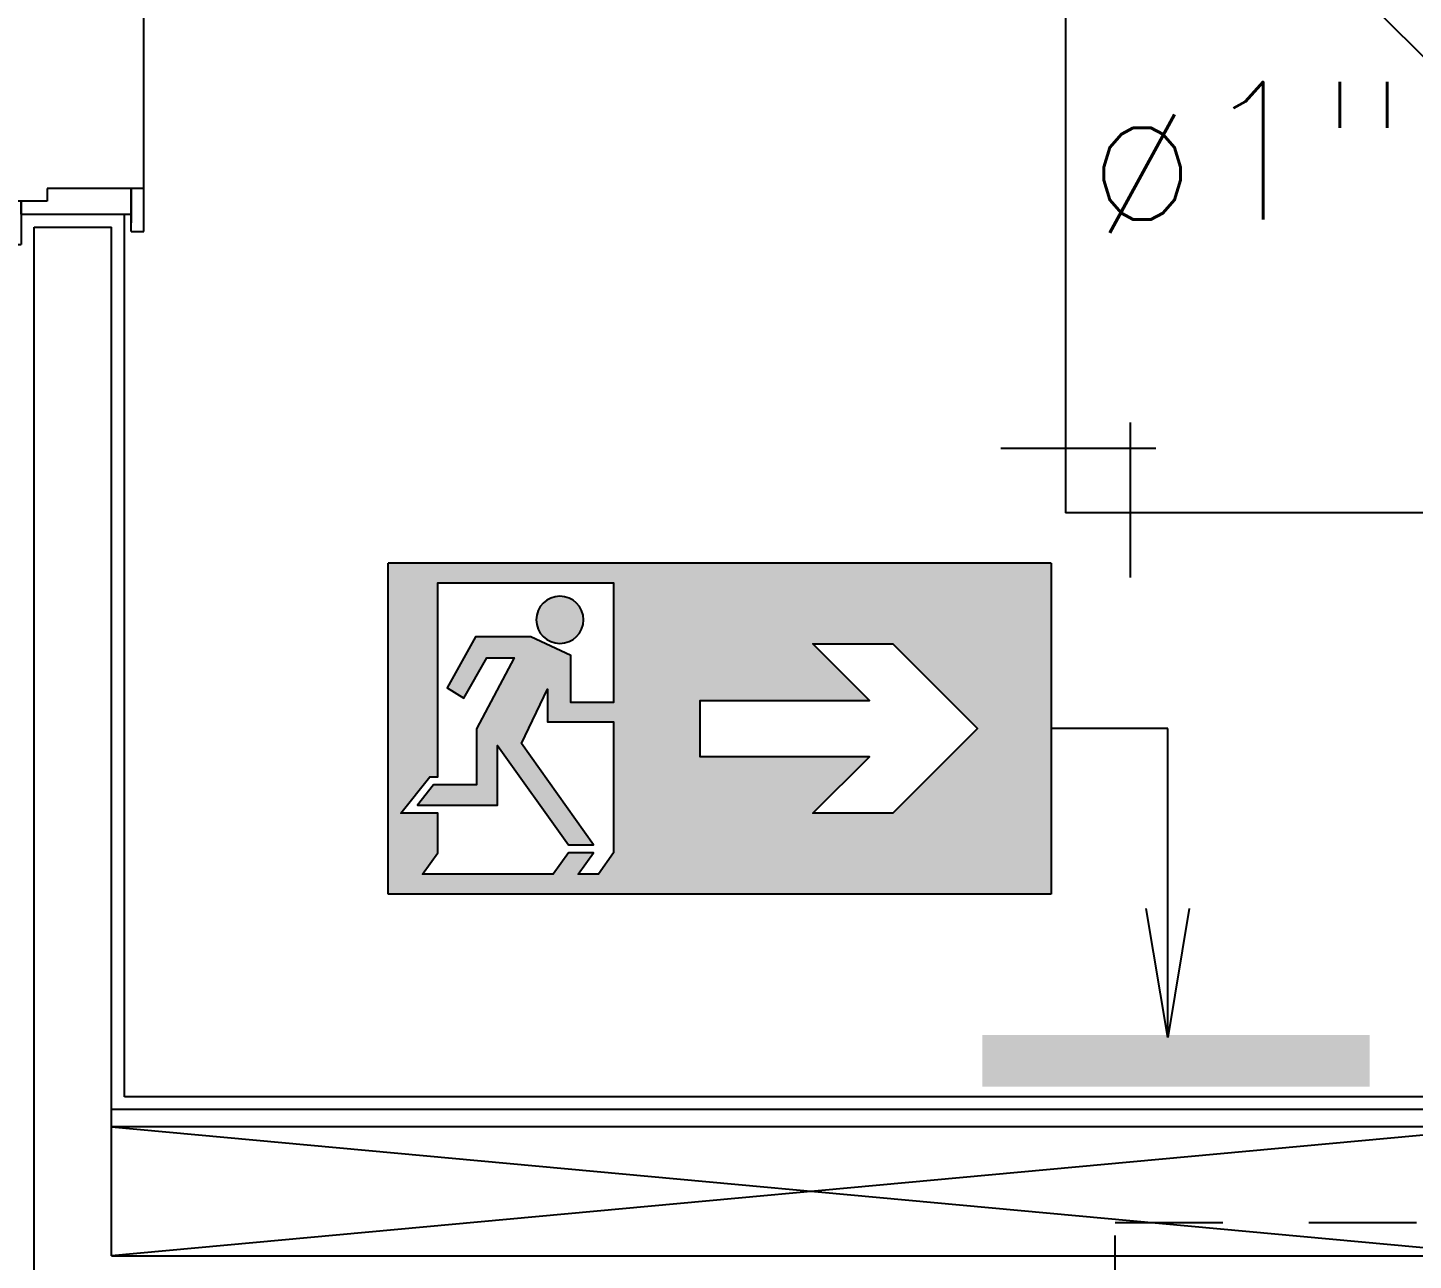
# Model space of a CAD drawing. Header units: millimetres. Extents: x 188.6 to 263.2, y 40.1 to 120.1.
# Drawn here: x 197.274 to 198.883, y 86.335 to 87.767 of the extents above; entities that cross this region are included whole.
import ezdxf

# ---------------------------------------------------------------- set-up
doc = ezdxf.new("R2010")
doc.units = ezdxf.units.MM
for name, pattern in [('CENTER2', [1.125, 0.75, -0.125, 0.125, -0.125]), ('HIDDEN2', [0.1875, 0.125, -0.0625]), ('XREF-TIPO$0$HIDDEN2', [0.1875, 0.125, -0.0625])]:
    doc.linetypes.add(name, pattern=pattern)
for name, color, linetype in [('ARQ', 8, 'Continuous'), ('ESTR-VIGAS', 11, 'HIDDEN2'), ('ESTRUTURA', 7, 'Continuous'), ('GAS-TUBO-PISO', 6, 'CENTER2'), ('INC-SINALIZAÇÃO', 88, 'Continuous'), ('INC-TEXTO', 7, 'Continuous'), ('MUDANÇAS UTP', 10, 'Continuous'), ('SPK-CONEXAO', 10, 'Continuous'), ('SPK-TEXTO', 7, 'Continuous'), ('SPK-TUBO-TETO', 12, 'Continuous')]:
    doc.layers.add(name, color=color, linetype=linetype)
doc.styles.add('60-100', font='romans.shx', dxfattribs={"height": 0.16})
doc.styles.add('60-75', font='romans.shx', dxfattribs={"height": 0.12})
doc.dimstyles.new('SETAS75', dxfattribs={"dimtxt": 0.16, "dimasz": 0.15, "dimexe": 0.15, "dimexo": 0, "dimgap": 0.1, "dimtad": 1, "dimzin": 10, "dimdsep": 46, "dimtxsty": '60-100', "dimblk1": 'OPEN', "dimblk2": 'OPEN', "dimsah": 1, "dimcen": 0, "dimclrd": 244, "dimclre": 244, "dimclrt": 7, "dimadec": 0, "dimazin": 0, "dimtfac": 1, "dimtix": 1, "dimtmove": 2, "dimatfit": 3, "dimldrblk": 'OPEN', "dimfxl": 0.15, "dimtolj": 1, "dimtzin": 6, "dimarcsym": 0})

# ---------------------------------------------------------------- blocks, each defined once
blk = doc.blocks.new('COBERTURA_29-09-2016')
at = {"layer": 'ESTR-VIGAS'}
blk.add_line((-8.14, -0.14), (-8.14, 0), dxfattribs=at)
blk.add_lwpolyline([(-8.14, 0), (-6.7, 0)], dxfattribs=at)
blk = doc.blocks.new('XREF-TIPO$0$A$C0189091C')
at = {"color": 0}
for p, q in [((0.05, 0.1425), (0.05, 0.9425)), ((0.05, 0.9425), (0.08, 0.9425)), ((0.08, 0.9425), (0.05, 0.9425)), ((0.05, 0.9425), (0.05, 0.1425)), ((0.08, 0.9425), (0.08, 0.1425)), ((0.08, 0.1425), (0.08, 0.9425)), ((0, 0.1575), (0.05, 0.1575)), ((0, 0.1425), (0, 0.1575)), ((0.85, 0.1575), (0.9, 0.1575)), ((0.85, 0.1425), (0.85, 0.1575)), ((0.9, 0.1575), (0.9, 0.1425)), ((0.05, 0.1425), (0, 0.1425)), ((0, 0.1425), (0.05, 0.1425)), ((0.035, 0.015), (0.035, 0.1425)), ((0.08, 0.1425), (0.05, 0.1425)), ((0.05, 0.1425), (0.08, 0.1425)), ((0.05, 0.1425), (0.05, 0.1125)), ((0.865, 0.1425), (0.85, 0.1425)), ((0.85, 0.1125), (0.85, 0.1425)), ((0.85, 0.1425), (0.9, 0.1425)), ((0.865, 0.1425), (0.865, 0.015)), ((0.05, 0.1125), (0.065, 0.1125)), ((0.065, 0.1125), (0.065, 0.015)), ((0.835, 0.1125), (0.85, 0.1125)), ((0.835, 0.015), (0.835, 0.1125)), ((0.015, 0), (0.015, 0.015)), ((0.065, 0.015), (0.015, 0.015)), ((0.065, 0), (0.015, 0)), ((0.035, 0.015), (0.065, 0.015)), ((0.065, 0.015), (0.065, 0)), ((0.835, 0), (0.835, 0.015)), ((0.835, 0.015), (0.875, 0.015)), ((0.885, 0.015), (0.835, 0.015)), ((0.885, 0), (0.835, 0)), ((0.885, 0.015), (0.885, 0))]:
    blk.add_line(p, q, dxfattribs=at)
at = {"color": 0, "linetype": 'XREF-TIPO$0$HIDDEN2', "lineweight": 13}
blk.add_arc((0.05, 0.1425), 0.8, 360, 90, dxfattribs=at)
blk = doc.blocks.new('A$C0BE265FA')
at = {"layer": 'ARQ'}
for p, q in [((-13.9125, -0.3448), (-13.9125, 0.4552)), ((-13.935, -1.37), (-13.935, -0.3448)), ((-14.04, -2.6149), (-14.04, -0.3598)), ((-13.95, -1.555), (-13.95, -0.3598)), ((-12.2853, -1.37), (-13.935, -1.37)), ((-12.3003, -1.385), (-13.95, -1.385)), ((-12.3203, -1.405), (-13.95, -1.405)), ((-12.3203, -1.405), (-13.95, -1.555)), ((-13.95, -1.405), (-12.3203, -1.5549)), ((-13.95, -1.555), (-10.25, -1.555))]:
    blk.add_line(p, q, dxfattribs=at)
at = {"layer": 'ARQ', "lineweight": 25}
blk.add_line((-14.04, -0.3598), (-13.95, -0.3598), dxfattribs=at)
at = {"layer": 'MUDANÇAS UTP'}
for p, q in [((-13.25, -1.37), (-13.935, -1.37)), ((-13.265, -1.385), (-13.95, -1.385)), ((-13.285, -1.405), (-13.95, -1.405))]:
    blk.add_line(p, q, dxfattribs=at)
at = {"layer": 'ARQ', "extrusion": (0, 0, -1), "zscale": -1, "rotation": 270}
blk.add_blockref('XREF-TIPO$0$A$C0189091C', (13.9125, 0.5202), dxfattribs=at)
blk = doc.blocks.new('J')
for p, q in [((-0.1, -0.1), (-0.1, 0.14)), ((-0.14, 0.1), (0.1, 0.1))]:
    blk.add_line(p, q)
blk = doc.blocks.new('seta lat 1-100')
at = {"layer": 'INC-SINALIZAÇÃO'}
h = blk.add_hatch(color=119, dxfattribs=at)
h.dxf.hatch_style = 1
h.paths.add_polyline_path([(0, 0.1997), (-0.8, 0.1997), (-0.8, -0.1997), (0, -0.1997)])
h.paths.add_polyline_path([(-0.6091, 0.1021), (-0.5127, 0.1021), (-0.5808, 0.034), (-0.3767, 0.034), (-0.3767, -0.0341), (-0.5808, -0.0341), (-0.5127, -0.1022), (-0.6091, -0.1022), (-0.7112, 0)], flags=16)
h.paths.add_polyline_path([(-0.2721, 0.1757), (-0.0599, 0.1757), (-0.0599, -0.0584), (-0.0502, -0.0584), (-0.0154, -0.1022), (-0.0599, -0.1022), (-0.0599, -0.1499), (-0.0416, -0.1757), (-0.1992, -0.1757), (-0.2176, -0.1499), (-0.2478, -0.1499), (-0.2295, -0.1757), (-0.2538, -0.1757), (-0.2721, -0.1499), (-0.2721, 0.0082), (-0.1922, 0.0082), (-0.1922, 0.0475), (-0.1608, -0.0179), (-0.2478, -0.1403), (-0.2176, -0.1403), (-0.1322, -0.0203), (-0.1322, -0.0926), (-0.0353, -0.0926), (-0.0548, -0.068), (-0.1068, -0.068), (-0.1068, -0.0002), (-0.1522, 0.0852), (-0.1191, 0.0852), (-0.0914, 0.0367), (-0.0714, 0.049), (-0.1053, 0.1106), (-0.1722, 0.1106), (-0.2206, 0.0882), (-0.2206, 0.0313), (-0.2721, 0.0313)], flags=16)
h.paths.add_polyline_path([(-0.1788, 0.1312, -1), (-0.2358, 0.1312, -1)], flags=0)
h = blk.add_hatch(color=119, dxfattribs=at)
h.dxf.hatch_style = 1
h.paths.add_polyline_path([(-0.1788, 0.1312, 1), (-0.2358, 0.1312, 1)])
at = {"layer": 'INC-SINALIZAÇÃO', "color": 119}
for p, q in [((-0.8, 0.1997), (0, 0.1997)), ((-0.8, 0.1997), (-0.8, -0.1997)), ((0, -0.1997), (0, 0.1997)), ((-0.8, -0.1997), (0, -0.1997))]:
    blk.add_line(p, q, dxfattribs=at)
for points in [[(-0.1608, -0.0179), (-0.1922, 0.0475), (-0.1922, 0.0082), (-0.2721, 0.0082), (-0.2721, -0.1499), (-0.2538, -0.1757), (-0.2295, -0.1757), (-0.2478, -0.1499), (-0.2176, -0.1499), (-0.1992, -0.1757), (-0.0416, -0.1757), (-0.0599, -0.1499), (-0.0599, -0.1022), (-0.0154, -0.1022), (-0.0502, -0.0584), (-0.0599, -0.0584), (-0.0599, 0.1757), (-0.2721, 0.1757), (-0.2721, 0.0313), (-0.2206, 0.0313), (-0.2206, 0.0882), (-0.1722, 0.1106), (-0.1053, 0.1106), (-0.0714, 0.049), (-0.0914, 0.0367), (-0.1191, 0.0852), (-0.1522, 0.0852), (-0.1068, -0.0002), (-0.1068, -0.068), (-0.0548, -0.068), (-0.0353, -0.0926), (-0.1322, -0.0926), (-0.1322, -0.0203), (-0.2176, -0.1403), (-0.2478, -0.1403)], [(-0.0353, -0.0926), (-0.1322, -0.0926), (-0.1322, -0.0203), (-0.2176, -0.1403), (-0.2478, -0.1403), (-0.1608, -0.0179), (-0.1922, 0.0475), (-0.1922, 0.0082), (-0.2721, 0.0082), (-0.2721, -0.1499), (-0.2538, -0.1757), (-0.2295, -0.1757), (-0.2478, -0.1499), (-0.2176, -0.1499), (-0.1992, -0.1757), (-0.0416, -0.1757), (-0.0599, -0.1499), (-0.0599, -0.1022), (-0.0154, -0.1022), (-0.0502, -0.0584), (-0.0599, -0.0584), (-0.0599, 0.1757), (-0.2721, 0.1757), (-0.2721, 0.0313), (-0.2206, 0.0313), (-0.2206, 0.0882), (-0.1722, 0.1106), (-0.1053, 0.1106), (-0.0714, 0.049), (-0.0914, 0.0367), (-0.1191, 0.0852), (-0.1522, 0.0852), (-0.1068, -0.0002), (-0.1068, -0.068), (-0.0548, -0.068)], [(-0.5127, 0.1021), (-0.6091, 0.1021), (-0.7112, 0), (-0.6091, -0.1022), (-0.5127, -0.1022), (-0.5808, -0.0341), (-0.3767, -0.0341), (-0.3767, 0.034), (-0.5808, 0.034)], [(-0.3767, 0.034), (-0.5808, 0.034), (-0.5127, 0.1021), (-0.6091, 0.1021), (-0.7112, 0), (-0.6091, -0.1022), (-0.5127, -0.1022), (-0.5808, -0.0341), (-0.3767, -0.0341)]]:
    blk.add_lwpolyline(points, close=True, dxfattribs=at)
blk.add_lwpolyline([(-0.2358, 0.1312, -1), (-0.1788, 0.1312, -1)], format="xyb", close=True, dxfattribs=at)
blk.add_circle((-0.2073, 0.1312), 0.0285, dxfattribs=at)
blk = doc.blocks.new('_OPEN')
at = {"color": 0, "linetype": 'ByBlock'}
for p, q in [((-1, 0.167), (0, 0)), ((0, 0), (-1, -0.167)), ((0, 0), (-1, 0))]:
    blk.add_line(p, q, dxfattribs=at)
blk = doc.blocks.new('A$C0ECE51B6')
at = {"layer": 'INC-SINALIZAÇÃO', "color": 119}
blk.add_solid([(0.225, 0.06), (0.225, 0), (-0.225, 0.06), (-0.225, 0)], dxfattribs=at)

msp = doc.modelspace()

# ---------------------------------------------------------------- block references
at = {"layer": 'ESTRUTURA'}
msp.add_blockref('COBERTURA_29-09-2016', (206.677, 86.3784), dxfattribs=at)

# ---------------------------------------------------------------- next in the draw order: block references
at = {"layer": 'ARQ'}
msp.add_blockref('A$C0BE265FA', (211.3213, 87.8947), dxfattribs=at)

# ---------------------------------------------------------------- next in the draw order: linework, layer by layer
at = {"layer": 'GAS-TUBO-PISO'}
msp.add_line((198.9947, 87.6331), (198.5675, 88.0603), dxfattribs=at)
at = {"layer": 'SPK-TUBO-TETO'}
for points in [[(198.4792, 88.5597), (198.4793, 87.203)], [(233.8864, 87.1872), (198.4793, 87.2031)]]:
    msp.add_lwpolyline(points, dxfattribs=at)

# ---------------------------------------------------------------- next in the draw order: block references
at = {"layer": 'INC-SINALIZAÇÃO', "xscale": -0.9627132045850648, "yscale": 0.9627132045850648, "zscale": 0.9627132045850648}
msp.add_blockref('seta lat 1-100', (197.6924, 86.9524), dxfattribs=at)
at = {"layer": 'INC-SINALIZAÇÃO', "linetype": 'Continuous'}
msp.add_blockref('A$C0ECE51B6', (198.6077, 86.5363), dxfattribs=at)
at = {"layer": 'SPK-CONEXAO', "xscale": 0.75, "yscale": 0.75, "zscale": 0.75, "rotation": 270}
msp.add_blockref('J', (198.4793, 87.203), dxfattribs=at)

# ---------------------------------------------------------------- next in the draw order: texts
at = {"layer": 'SPK-TEXTO', "style": '60-75'}
msp.add_text('ø1"', height=0.16, dxfattribs=at).set_placement((198.5032, 87.5437))

# ---------------------------------------------------------------- next in the draw order: leaders
at = {"layer": 'INC-TEXTO'}
msp.add_leader([(198.5981, 86.5935), (198.5981, 86.9524), (198.4626, 86.9524)], dimstyle='SETAS75', override={"dimtxsty": '60-75'}, dxfattribs=at)

doc.saveas('drawing.dxf')
